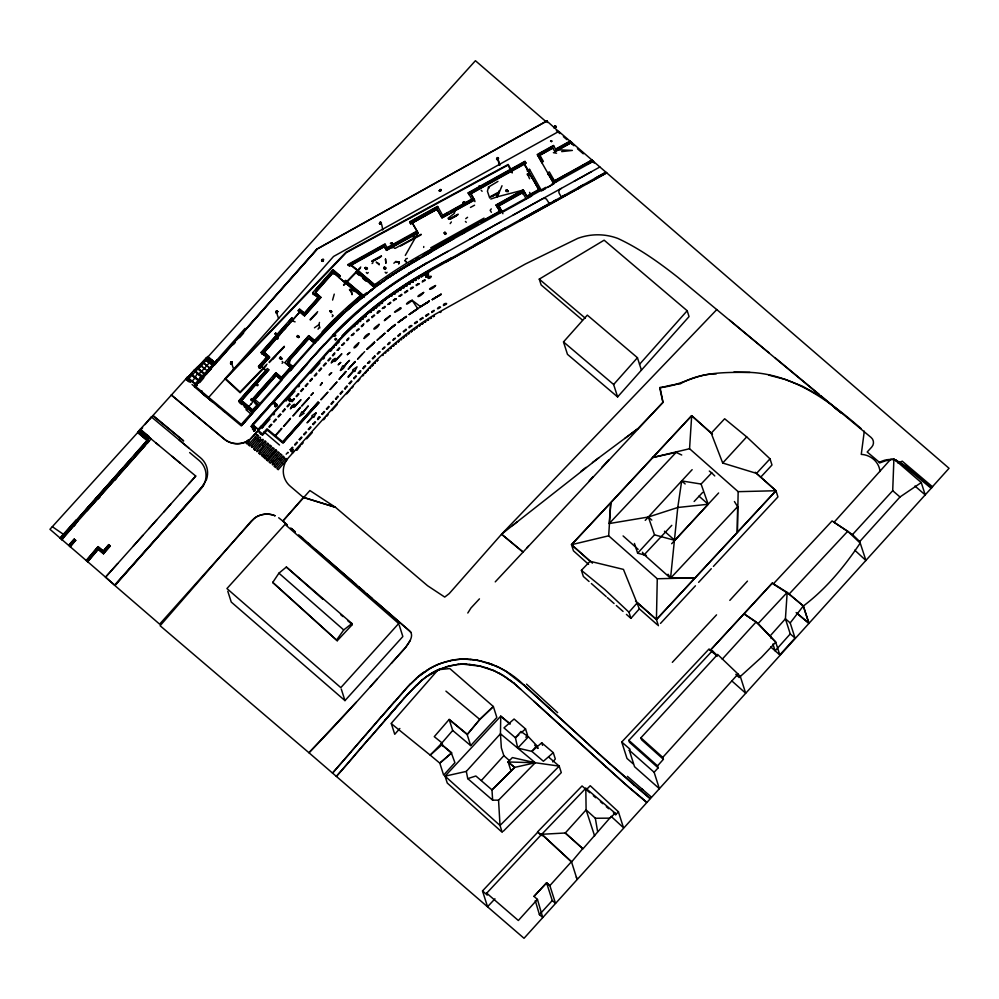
<?xml version="1.0" encoding="UTF-8"?>
<svg xmlns="http://www.w3.org/2000/svg" width="999" height="999" viewBox="0 0 999 999"><rect width="100%" height="100%" fill="white"/><g stroke="black" fill="none" stroke-linecap="round" stroke-linejoin="round"><path stroke-width="1.5" d="M252.035 399.862C249.4 397.602 251.586 402.11 252.472 399.213C253.234 402.147 252.772 398.514 252.148 400.149M253.896 425.886C254.87 429.47 254.27 424.175 252.947 426.373C252.023 428.958 250.324 424.288 252.797 426.273C255.232 429.932 247.952 424.55 254.545 426.76M256.556 385.027C256.818 382.442 253.484 384.852 256.268 385.314C256.194 383.566 258.641 383.953 257.804 385.539C257.854 383.941 254.046 384.103 256.506 385.189M276.011 334.091C273.401 334.677 278.434 332.992 276.211 334.79C279.595 334.578 271.878 333.104 276.086 334.19M280.819 357.854L281.918 358.554L280.307 357.03L282.205 358.903L280.107 357.467L279.795 358.429L280.769 358.566L280.682 357.018M298.664 336.026C300.699 338.211 296.528 334.84 297.377 337.05C299.6 334.59 299.837 339.76 297.577 335.652M298.264 336.813L296.79 336.7L297.677 335.477M350.624 290.434C353.471 290.996 349.812 289.76 351.66 290.884C346.079 288.911 352.797 288.649 351.823 294.605M365.971 267.507C366.233 267.882 363.411 267.357 365.771 268.968C365.584 267.769 367.045 267.158 367.457 268.656C367.083 270.542 365.035 267.07 366.096 269.53M384.89 268.294C386.326 266.209 386.113 271.428 384.215 267.245M391.758 244.293C390.134 242.195 394.942 245.242 390.384 243.369C393.431 242.02 394.655 246.703 391.483 243.144M413.349 236.114L411.988 235.564L412.5 236.638L413.511 236.101L412.612 235.339L412.612 236.488L413.948 235.464L414.872 236.663L413.436 236.426L414.061 235.477L414.46 236.526L413.399 235.964M445.067 233.142C449.35 234.253 441.658 233.067 445.129 232.392M444.742 232.567C447.315 234.99 444.867 232.043 445.03 232.255C442.207 234.078 446.291 233.092 444.592 232.517M464.21 202.847C460.889 200.574 465.846 205.332 463.474 202.073C462.649 205.12 465.309 200.487 465.771 203.259C463.923 203.446 464.635 202.16 464.11 201.698M479.745 187.1C482.804 187.412 478.533 186.913 480.969 187.337C478.022 184.952 478.421 188.948 480.307 186.451M331.094 312.737C327.372 308.916 334.34 313.099 330.819 311.563M252.685 425.274C253.172 432.242 256.144 433.853 252.685 425.274C254.183 429.67 252.784 424.525 253.958 430.831M734.427 501.535L737.612 506.655L737.324 532.442L656.43 619.53L658.403 625.699M254.533 426.61L252.347 425.462L253.709 428.296M253.833 428.284L253.621 429.52L253.009 428.459L253.172 429.508L252.485 425.312L254.545 430.831M292.02 450.374L291.483 450.799M712.462 434.178L691.683 415.671L610.789 502.759L608.666 535.814L657.267 578.771L656.43 619.53L635.489 601.086M691.683 415.671L689.56 448.726L738.161 491.67L737.324 532.442L775.973 490.734L756.53 473.389L722.702 463.024L711.213 433.191L691.683 415.671L571.515 544.692L573.476 550.849L588.573 564.348M252.572 426.011L251.673 427.01C252.485 425.499 251.511 427.285 254.408 426.323L253.584 427.247L252.547 425.374M852.484 534.602L892.706 490.709L893.905 458.953L890.621 459.353L834.028 522.315L852.484 534.602L859.727 541.57L865.946 560.526L854.757 550.174M251.561 426.71C252.335 424.163 252.697 428.559 252.834 426.473L254.196 426.073L253.584 427.247L254.533 426.898M253.172 429.508C252.784 429.445 252.21 428.084 253.696 429.245M253.197 429.058L252.472 428.871M254.72 430.656L254.358 431.168L254.832 430.644M254.008 428.596L254.957 429.508L253.821 428.009C253.734 426.973 254.97 431.143 254.133 428.009L254.333 429.82L254.42 428.596L254.97 429.47L253.921 427.385L254.845 429.17L254.295 429.807L254.47 428.109L252.997 426.523L253.584 425.811L254.208 426.61L253.284 427.16M252.984 427.197L253.421 427.572C251.298 427.197 253.846 426.073 252.073 427.035L252.535 426.111L251.561 425.861L251.461 426.76L252.285 425.836M254.171 428.908L254.957 429.508M645.229 520.392L681.693 480.919L701.086 484.053L708.191 504.245L677.772 507.492L648.363 517.02L609.19 523.563L610.789 502.759L571.515 544.692L590.084 561.301L623.451 569.393L639.36 608.866L657.28 624.712M254.345 429.807L254.333 429.021M276.823 404.37L276.698 405.906L273.526 403.221L273.651 401.685L277.148 405.394L276.698 405.906L273.202 402.197L276.823 404.37L276.361 404.882L273.526 403.221L273.651 401.685L277.148 405.394L273.526 403.221M423.688 247.44L423.763 246.516M657.267 578.771L695.079 577.834L670.554 578.196L677.772 507.492L681.693 480.919L692.145 469.655M252.46 424.563L258.217 429.483L252.46 424.563L336.551 330.869A378.072 368.406 -16.7 0 1 408.941 273.289M427.697 275.861C422.864 277.535 428.696 275.362 427.01 275.637M399.338 261.9L398.763 263.761L399.338 261.9L395.754 261.526L393.868 263.237M278.684 517.769L282.854 521.103L309.89 490.546L335.427 507.267L427.597 585.751L444.73 597.077L449.213 593.606L501.56 534.215L716.832 309.54M171.378 394.992L224.176 439.085A20.654 20.13 -17.7 0 0 229.233 442.157L231.106 442.844A20.617 20.092 -17.7 0 0 250.112 439.473L330.494 349.675A368.981 359.503 -16.8 0 1 413.211 280.457L490.359 237.175M253.296 427.072L254.196 426.073L252.997 426.111C251.511 424.3 255.07 428.271 254.408 426.323L253.696 427.772M426.548 275.399L426.573 275.15A1.523 1.474 -18.3 0 1 427.822 274.3L428.396 274.425M864.297 431.181L861.263 454.395C870.566 454.807 879.22 461.913 879.957 471.503M251.561 426.323L251.973 425.761L251.673 426.673M230.494 363.424L231.144 362L233.704 369.268M334.365 335.427C332.217 336.276 333.079 333.716 334.265 333.991C333.092 336.338 337.824 336.101 334.677 334.49C333.429 337.575 332.392 332.392 334.777 335.552C337.05 334.777 332.617 334.116 334.54 336.313M382.717 229.957C380.856 216.284 378.434 225.412 380.769 223.551L379.832 224.013M298.152 336.763C297.989 334.128 298.776 339.535 298.139 337.013M331.381 310.914C333.067 313.299 328.009 309.865 330.869 311.401M365.946 268.406C368.219 266.945 365.597 270.217 366.471 267.744M507.192 190.484C506.293 193.257 505.482 188.212 507.092 191.146C506.143 192.819 504.882 188.936 506.955 190.285C506.618 191.234 509.852 191.608 507.692 191.721M551.673 140.871L551.498 141.771L551.673 140.971M231.406 363.948C228.971 364.011 233.516 360.402 230.844 363.811M278.571 318.444C275.15 309.84 277.035 309.865 277.46 312.088C275.087 313.162 277.834 310.614 275.824 312.55M321.853 261.226L322.24 260.839M439.16 190.772L439.91 190.821M551.373 141.284L551.46 141.346M554.67 126.448C555.744 126.136 554.832 128.908 554.258 127.21M231.019 363.411L231.381 363.898M275.674 312.287L276.81 312.262M276.548 312.612L277.135 312.2L276.261 312.712L276.923 312.35L276.199 311.838L277.635 311.788M276.91 312.862L275.786 312.163L277.347 310.764M321.553 260.652C322.165 261.451 323.002 260.702 321.965 261.226M322.64 261.001L321.74 260.389M379.645 224.038L380.656 222.128M380.981 222.665C379.47 223.576 382.03 222.777 379.67 223.813M440.372 190.347C439.135 190.884 440.959 190.584 439.747 189.598C442.27 190.846 439.622 188.524 440.097 191.146M439.685 190.697L440.359 190.622M439.597 191.171C440.721 188.961 441.883 190.747 439.323 190.747M496.815 159.565L496.54 158.878M497.365 158.566L498.251 158.991L496.69 158.804M497.227 159.291L497.739 157.78M555.719 125.986C556.605 127.947 552.634 126.261 555.119 128.009C555.481 124.475 554.87 128.396 553.896 127.61M554.807 127.61L555.931 126.548M379.82 223.676L380.769 223.564M380.357 223.014L379.545 223.726L380.981 223.601M439.722 191.146L439.785 190.197L440.022 190.984M290.147 400.499L289.535 401.648M290.197 400.249L290.072 398.339A1.523 1.474 -21.1 0 0 289.285 398.838C288.361 399.563 289.46 400.824 290.097 399.662C289.885 399.513 288.736 402.172 289.685 399.15M289.985 401.498L290.334 400.636M290.771 400.861L290.597 399.662M292.045 399.925L291.671 400.799M427.722 276.948L428.658 276.099L429.021 276.673M333.853 334.265L334.59 334.565L334.378 336.201M380.719 222.502L380.994 223.464L380.706 222.228M350.811 291.558C350.699 288.087 348.626 291.558 350.711 290.322M528.571 174.7C526.848 176.611 526.81 171.628 528.571 174.55C531.231 175.412 526.885 172.914 529.42 175.474C530.344 173.389 525.724 174.825 528.309 173.901M253.796 428.496L254.458 430.919L252.572 425.274L253.509 428.534M231.668 362.287C229.595 364.036 231.855 362.787 231.506 362.562M232.243 362.337L231.443 363.936L231.893 363.311M277.073 311.151L276.361 311.301M323.027 259.278C321.403 261.413 324.325 259.852 322.615 259.64M323.139 259.74C323.189 261.014 321.266 260.452 323.601 259.79M379.345 223.476L379.907 222.465L381.181 223.202M440.721 189.872L440.996 190.409M441.058 190.047L440.921 189.86M497.839 157.53C499.537 159.278 496.216 158.429 497.177 158.816C498.489 158.204 497.752 157.48 498.151 159.003M497.889 158.004L497.952 158.716L498.563 158.167M554.108 127.772L555.494 126.349M554.208 127.485L555.669 127.235L555.369 126.598M231.393 362.1L230.769 363.161M231.78 362.512L231.706 363.024M231.793 362.887L231.106 361.975M231.144 363.411C229.071 362.375 233.416 363.461 231.468 362.724M277.722 311.401C276.423 310.939 277.784 312.762 277.335 311.313M277.497 311.476C276.436 311.788 277.834 310.789 276.711 312.35M322.752 259.553C322.252 262.025 324.613 258.616 322.64 259.503M380.407 222.665L379.832 223.788M381.168 223.301L380.969 222.814M381.393 222.615L380.994 223.576L380.906 222.615M555.506 126.948L555.294 126.324M231.268 362.687L231.681 361.925M277.56 311.75L277.272 312.125M322.452 261.001L321.628 260.964L322.115 259.653C324.238 261.276 323.114 259.203 321.703 260.577M323.014 260.477L322.789 261.388L322.028 261.151L323.039 260.614M322.914 259.94L323.139 259.977M440.784 190.572L441.121 189.997L440.684 190.659M498.014 158.416C496.565 158.754 498.613 158.629 497.902 157.63M498.151 158.279L497.777 159.603L496.84 159.44M498.301 158.329L497.777 158.454M293.456 451.66C293.444 450.124 294.018 453.159 292.17 452.734M413.474 236.388L413.399 235.314M528.608 175.687L528.983 173.913M292.232 449.937L290.809 451.286M253.721 426.948L253.958 425.986L253.584 427.247M289.198 363.898L290.209 359.727M468.856 194.668L468.256 192.77L524.999 161.276L526.011 163.249L470.879 193.781L474.475 200.125L454.97 210.764L454.333 213.386L448.002 218.306M323.264 260.776L321.828 260.539M322.702 260.052L322.702 261.101M440.097 190.397C440.397 190.484 438.936 190.01 440.646 190.409M555.631 127.31L554.27 126.811L555.844 126.923M554.383 126.636L555.706 127.06M555.169 126.498L554.657 127.123L555.531 126.598M554.707 127.073L554.47 126.461L554.433 127.81M497.939 181.406L488.511 187.063L487.437 191.259L489.697 198.027M319.88 327.909L318.918 324.675L319.493 322.44M251.91 400.199C251.523 395.154 251.586 404.17 251.498 399.2M281.356 358.978L280.819 358.117M365.996 268.281C363.811 268.369 366.92 266.721 365.497 267.632M413.436 236.001L413.911 237.225M445.142 233.179L445.254 234.415M464.298 202.735L464.76 203.896M479.57 186.601C477.097 185.976 480.969 189.036 479.245 185.989M231.281 362.337L232.13 362.637M332.58 300.062L334.253 294.118M490.809 199.063L497.352 196.778L498.976 191.221L497.902 194.043M252.585 428.896L252.809 429.495L252.485 428.621M524.5 164.41L539.06 189.922L526.91 196.541L523.276 190.072L497.352 196.778L498.976 191.221M230.619 362.824L230.769 362.2M231.293 363.049L231.893 363.236M321.865 260.289C322.877 260.926 323.688 259.852 323.102 260.764M277.322 311.601L277.048 311.95M322.565 260.439L322.302 261.014M197.24 492.732L114.935 585.589L159.628 624.163L254.146 518.406A20.617 20.092 -17.7 0 1 275.2 515.821A20.617 20.08 -16 0 0 261.376 514.872A20.629 20.292 -17.7 0 0 255.806 517.245L251.186 521.141L160.102 625.724L308.953 752.746C342.307 718.756 373.601 682.792 405.557 647.502C408.479 643.244 414.822 635.701 409.54 630.806L300.662 536.5M554.32 126.935L554.482 126.261L555.444 126.836M251.985 400.636L251.973 400.574M275.936 333.054L275.836 333.354M330.307 310.602L330.919 311.139M350.949 289.872L350.199 289.235M350.125 289.46L352.222 294.505M384.328 267.407C388.836 267.582 381.069 270.717 384.565 266.983M413.986 236.988L413.361 236.401M445.716 234.116L445.591 233.891M479.857 186.726L479.27 186.039M506.568 189.835L508.241 191.271L506.605 190.172M507.092 189.86L506.818 189.673M527.909 173.601C529.195 173.264 527.097 174.575 529.607 178.746M528.396 173.639L528.396 174.301M529.07 175.499L528.946 175.175M551.211 141.371L550.574 141.246L551.261 141.059M276.049 311.863L276.261 311.114L277.635 311.563M379.695 223.214L379.92 222.477M440.434 191.333L440.971 189.91M497.564 158.704L497.102 157.879L498.464 158.317M497.552 158.829L498.126 158.192M276.049 312.063L276.81 311.226M322.128 259.653L321.89 260.352L322.627 260.152M496.703 158.829L497.365 159.091M554.895 126.998L555.606 127.323M440.222 190.422L439.31 190.647M251.823 425.761L251.461 426.76L251.461 425.949M427.822 277.335C431.481 276.711 426.885 274.95 427.772 277.335M276.686 312L276.124 312.812L275.861 312.075M405.082 260.751L406.543 262.15L405.082 260.751L405.844 258.928L407.342 258.379M497.352 196.778L496.828 196.104L497.352 196.778L502.022 185.739M551.498 141.021L550.774 140.647M293.419 451.823L292.395 452.584M290.247 399.3L290.085 398.539L289.148 399.712M253.459 429.108L253.534 429.52M209.44 360.052L209.253 360.514M212.962 362.987L212.362 363.673L212.862 363.149M280.856 359.29L279.42 358.266L280.257 357.405M275.449 333.366L276.386 334.827M231.393 363.549L230.881 363.698M276.298 312.15L276.561 311.775M315.734 413.648L313.823 417.395L313.049 416.733L307.055 422.839L312.65 416.408L311.875 415.746L316.208 412.712L315.771 413.574M354.807 371.253L357.055 366.833L352.722 369.88L353.509 370.529M276.199 311.376L276.598 311.988L275.899 311.85M379.645 223.701L379.82 223.077M233.716 369.493L233.067 369.53M405.294 255.419L418.044 233.017L412.275 222.914L410.651 223.813L437.013 209.216L442.02 217.932L454.97 210.764M252.447 427.097L251.673 427.01L252.535 426.111M204.158 484.078L198.039 491.833M253.509 428.134L253.346 428.933M194.568 386.875L196.815 385.127L195.155 387.038L195.017 386.301M318.044 329.195L318.943 327.722M200.799 392.045L201.898 390.771M188.923 381.868L190.584 379.957L186.788 377.497L185.901 379.358L187.924 381.031M467.794 613.011L470.979 607.979L479.458 598.863M427.809 276.049L426.885 276.998L426.623 276.199M272.739 582.442L278.921 573.176L286.351 567.032L351.935 623.513L352.285 624.612L337.25 640.734L272.739 582.442L337.25 640.734M410.389 640.234L405.557 647.489L391.483 663.211M290.559 400.249L291.82 399.525M254.121 426.798L254.27 426.248M198.539 380.719L202.06 376.81M426.036 277.11L426.236 276.311M615.284 813.248L609.74 818.156L582.954 848.85L565.284 832.991L541.745 834.29L571.565 861.975L582.767 848.601L565.284 832.991L586.101 809.877L585.814 788.261L615.284 813.248L615.746 814.684L618.418 811.787L590.234 785.726L586.288 789.722L582.042 785.951L537.537 831.917L542.22 835.751M291.683 400.487L290.784 401.049M336.9 639.635L343.718 629.932L351.935 623.513M254.196 428.771L254.433 428.034L254.608 428.921M191.134 373.926L190.684 374.438L192.445 372.415M190.784 373.826L198.714 380.507L190.709 373.888L194.955 377.984L192.108 381.243M231.281 362.038L232.218 362.187L231.581 362.674M322.789 259.877L323.476 260.102M450.174 223.601L451.386 221.94M772.327 583.066L710.189 650.436L772.327 583.066L787.175 592.444L803.333 605.943L790.197 622.914L795.029 638.049L779.807 654.907L770.704 646.927M275.549 333.067L276.049 333.828M256.431 383.853L257.093 384.041M384.715 267.445C386.001 269.305 381.918 266.883 384.89 268.157M391.833 243.881L391.97 244.917M200.075 378.396L201.611 376.448L202.685 377.222L217.295 360.364L202.36 376.923L202.747 377.46M491.283 208.891L490.159 210.302L491.396 212.312M190.934 374.051L186.788 378.384M269.38 457.654L268.806 458.291M195.579 384.14L198.901 380.319M629.283 750.249L654.133 772.277L659.365 788.673L634.54 766.695L629.283 750.249L630.082 749.287L621.74 742.007L709.053 648.988L717.182 656.206M399.85 728.483L394.742 734.302L391.246 723.338L438.136 669.73L449.787 668.556L493.356 706.518L479.807 719.43L467.382 734.34L449.175 719.442L434.265 736.663L442.045 742.919L442.794 745.828M467.17 734.565L479.807 719.43L493.356 706.518L496.853 717.482L470.691 745.591L452.697 730.469L449.175 719.442L467.17 734.565L470.691 745.591M528.334 174.937L528.533 175.624M444.98 233.654L445.179 234.34M518.806 734.839L515.434 737.799L520.954 731.468L528.396 736.775L536.75 745.616L531.855 751.385L517.744 748.089L515.434 737.799L503.971 727.884L514.085 719.018L525.549 728.933L527.572 735.289L525.849 737.225M242.969 396.615L266.109 370.479L261.376 366.396L269.58 357.23L264.048 352.56L299.75 311.975L298.401 310.826L299.625 309.44L304.42 313.499L318.281 297.864L312.812 293.431M253.571 428.521L252.897 425.462L253.309 428.296M260.102 441.533L253.896 448.726M263.299 445.542C264.548 444.255 267.982 440.659 264.56 441.508M268.044 447.789L269.98 445.554M264.223 457.392L265.334 456.106M273.651 456.855L275.175 455.094M284.328 457.505L283.266 456.143L282.829 456.643M213.361 363.349L206.568 357.654L213.361 363.249L212.712 364.086L213.361 363.236L212.7 364.086L205.869 358.416M254.345 440.522L249.638 445.954L248.339 444.892L249.338 443.743M249.8 443.206L249.113 444.006M250.312 442.619L255.232 436.925M255.344 436.8L257.018 434.865M253.097 444.518L251.298 446.603M253.484 444.068L257.854 439.011M257.904 438.961C259.94 434.877 262.312 438.524 258.778 440.509M258.067 441.333L259.078 440.159M260.289 441.321L261.488 439.947M261.588 439.822C265.821 437.737 261.039 443.406 259.515 444.792M255.045 449.962L259.503 444.805M265.047 440.946L262.849 443.481M259.678 447.165L262.812 443.544M258.891 453.209L260.227 451.66M258.878 453.221L260.002 454.508L268.656 444.48M260.227 451.648L267.645 443.069L268.669 444.468M261.526 455.332L262.6 456.68L263.973 455.094M263.561 455.569L271.541 446.328L270.242 445.242M264.048 457.592L265.197 458.841L265.809 458.141M270.754 449.837L269.63 451.136M267.62 456.056L265.509 458.491M278.459 456.506L280.432 454.233M274.413 463.748C271.428 467.257 271.828 462.337 274.475 461.088M280.045 459.852L280.831 458.941M276.636 463.773L274.35 466.396M351.198 751.535L380.906 717.145M365.809 734.802L332.492 773.151L351.311 751.598M394.068 702.347L407.58 686.912L416.084 678.733M355.107 754.757L369.58 737.924M404.395 697.801L336.326 776.46L341.633 770.529M341.658 770.579L355.232 754.807M898.051 463.124L902.234 461.188L932.517 486.8L524.025 938.286L308.953 752.746L356.156 702.297M212.7 364.086L205.844 358.304M206.306 373.064L206.518 373.738L206.468 372.889M257.155 434.702L258.579 435.614L255.532 439.148M254.508 440.322L255.507 439.173M251.698 446.141C251.386 450.611 256.381 442.857 258.179 441.208M253.758 448.888L254.82 450.224L255.269 449.7M259.615 447.24C252.347 455.032 260.427 451.048 263.199 445.654M261.775 455.032L263.911 452.559M264.26 452.16L267.72 448.164M265.16 456.306L266.059 455.269M266.371 454.907L269.405 451.398M270.579 450.049L272.203 448.164M273.614 454.308L276.748 450.699L275.449 449.6L266.496 459.927L267.807 461.014L273.501 454.445M270.354 460.664L269.106 462.1L270.404 463.186L272.165 461.163M273.426 457.117L270.592 460.377M272.739 460.489L271.828 461.55M277.198 455.357L272.814 460.414M275.587 454.632L278.047 451.798L279.358 452.872L277.023 455.569M275.574 459.827L274.575 460.976M277.934 457.105L277.372 457.754M278.771 458.728L274.188 464.011M274.325 466.433L275.612 467.532L284.265 457.579M279.957 459.952L276.686 463.723M282.105 457.48L280.894 458.878M281.905 462.887L285.402 458.853M285.427 458.841L285.851 458.341L286.85 459.79M440.771 744.255L452.697 730.469M210.864 361.438L211.763 360.414M212.063 362.2L212.949 361.176L212.163 362.512M202.372 376.96L217.008 360.152L217.32 361.426M202.897 377.56L217.532 361.089L217.307 360.364L202.859 378.072L202.36 376.923L203.059 377.722M213.287 365.234L214.061 365.172M117.682 563.548L105.532 577.16L86.289 560.514L98.077 546.64L103.359 551.211L108.779 544.617L103.272 550.948M98.077 546.64L86.276 560.564L49.95 529.295L52.323 526.698L63.599 534.44L60.277 538.211M98.277 549.2L87.65 561.763L98.277 549.2L103.546 553.758L110.265 546.041L108.779 544.617M103.471 553.508L110.19 545.779M288.099 359.578L308.791 335.764L314.385 340.509L335.602 318.793M252.685 425.749L253.584 425.811L253.172 426.81M253.284 428.583L253.796 428.171L254.033 430.919L253.396 428.034M272.652 447.639L274.151 448.514L267.632 456.031M277.035 458.141L275.699 459.677M282.754 456.73L282.193 457.38M365.821 734.864L393.918 702.185M381.056 717.307L410.065 684.165M384.802 720.391L397.814 705.419M369.717 738.086L408.241 693.656L422.077 680.182M213.699 364.573L213.761 365.422M343.631 366.346L349.513 360.377C344.28 364.41 345.741 367.957 340.347 370.492L342.732 365.821L343.519 366.471M273.114 462.649L273.664 462.013M280.632 453.996L281.968 455.057L278.659 458.853M347.964 376.885L353.359 370.691M348.401 377.16L353.896 370.854L354.67 371.516M281.88 462.912L276.935 468.593L278.209 469.705L286.588 460.077M188.898 378.658L191.82 375.324L198.476 380.906L195.13 383.828L187.475 377.472L190.984 374.013M287.25 524.925L282.779 521.066L303.446 497.477L335.427 507.267L303.459 497.327M404.408 697.851L416.595 684.889M192.27 374.812L195.704 371.303M198.127 368.556L195.255 371.815L194.043 371.079L196.791 368.057L204.258 374.263L207.48 371.016L201.249 365.846L198.027 369.093M201.373 365.796L208.654 357.405L211.825 360.227M209.203 360.939L209.153 360.189M195.379 377.397C198.364 367.058 208.566 384.64 195.342 371.316M198.376 374.413L201.586 371.166M201.149 371.678L204.358 368.431M203.684 369.193L211.776 359.99M212.325 363.536L213.099 363.474M207.592 370.891L212.412 365.397L213.049 366.109M207.605 370.966L214.935 362.824M254.757 407.979L252.747 410.264L241.571 400.661L268.881 369.967M332.505 361.588L331.281 362.987L332.53 360.04L335.339 358.379L334.028 359.865L336.388 359.203M300.749 399.925L294.393 407.142L291.733 407.38L290.434 408.866L291.683 405.919L294.48 404.245L293.182 405.744L295.117 405.569L300.861 399.787M272.889 453.696L271.641 455.094M315.771 289.698L333.029 270.105L340.135 276.311M264.048 352.56L280.195 334.215M284.24 329.633L286.251 327.347M291.308 321.616L299.825 311.963L304.595 315.834L320.916 297.49L315.372 292.844L333.279 272.54L344.393 282.13L345.617 280.756L363.586 295.966L374.675 287.462L356.468 272.053L357.692 270.679L374.837 285.14L378.871 282.767M240.959 398.888L238.948 401.161L252.834 412.899L241.358 425.924L194.543 386.925L316.983 249.063L546.74 120.941L547.34 122.49M271.678 424.675L269.418 427.235L268.906 426.81L271.166 424.25L271.678 424.675M336.488 359.091L341.708 353.921M341.683 353.946L335.239 361.276L332.58 361.501M250.874 404.208L245.991 409.752L251.461 414.36M250.874 404.208L276.199 375.624L281.743 380.319L242.208 424.837L250.274 415.721M330.632 349.275L332.867 346.815L332.068 347.689M262.587 434.952L263.674 433.841M276.074 419.73L273.951 422.127L273.439 421.69L275.699 419.143L276.211 419.568M305.706 386.413L307.979 383.866L307.467 383.429L305.195 385.976L305.706 386.413M290.422 418.456C290.721 419.23 274.812 436.076 290.409 418.469M313.112 392.957L310.939 395.404L313.099 392.982M267.108 460.214L276.061 450.112L275.037 451.261M289.698 435.614L283.204 442.944L284.827 440.584M289.735 435.576L319.093 402.56L309.815 412.475M121.666 469.405L122.14 468.868L108.879 483.803M546.878 121.054L317.045 249.076L194.543 386.925M80.544 515.671L97.902 496.141M125.087 465.546L130.994 458.891M133.953 455.569L148.414 439.16L138.774 431.143M194.755 387.312L196.878 385.015L186.85 377.435M198.863 382.667L203.047 378.047M206.069 374.55L211.276 368.756M214.285 365.259L216.408 362.949M218.406 360.614L234.915 342.058M236.913 339.722L317.17 249.188M68.781 545.229L74.213 539.123L75.599 540.297L70.242 546.678L68.781 545.229L74.213 539.123M75.599 540.297L70.242 546.678M207.992 398.176L333.541 256.468L558.803 131.456L570.329 141.408L555.719 149.513L553.508 145.454L537.3 154.458L541.758 162.338L543.381 161.438L539.81 155.132L552.772 147.927L554.932 151.798L571.728 142.47L592.207 160.227L554.507 181.131L547.877 173.289M312.662 292.732L333.029 269.742L339.985 275.612L338.761 276.998L333.204 272.302L315.272 292.532L320.841 297.24L304.533 315.622L298.351 310.389L299.575 309.016L304.358 313.062L318.219 297.44L312.662 292.732L313.261 294.63M261.276 352.247L291.833 317.757L293.194 318.906L263.886 352.035L269.418 356.743L259.927 367.47L258.541 366.283L266.82 356.943L261.276 352.247L261.875 354.133M263.611 354.82L261.301 352.672L285.764 325.087M288.823 321.641L291.883 318.194L293.331 319.605M258.666 366.995L262.725 362.05M264.797 359.715L266.858 357.38L261.301 352.672M340.047 276.036L338.823 277.422L360.751 295.804M261.288 366.421L260.052 368.181L261.288 366.421L266.109 370.479M241.82 404.558L239.498 402.597L238.898 400.699L267.407 368.519L268.793 369.692L241.521 400.512L252.635 409.915L257.667 404.258L252.11 399.538L275.886 372.714L281.443 377.422L290.547 367.157L284.977 362.45L308.741 335.627L314.335 340.347M188.948 483.691L195.729 476.061L172.115 456.393M262.375 427.672L262.887 427.085L261.938 428.159M263.212 426.735L265.422 424.225M265.509 424.125L270.005 419.056M273.701 414.897L274.538 413.948M263.861 433.628L267.282 430.132M330.532 358.541L328.409 360.926L327.897 360.489L330.157 357.942L330.669 358.379M279.071 431.243C266.521 445.142 285.202 425.786 281.368 428.646M279.108 431.206L281.331 428.696M291.009 432.604L282.43 442.282L318.319 401.898L311.213 409.877M291.121 432.48L297.839 424.9M300.112 422.352L297.914 424.812M311.151 409.94L306.993 414.61M268.469 458.678L267.332 459.952M284.865 440.547L291.633 432.917M291.671 432.879L296.166 427.809M296.204 427.772L309.777 412.5M308.841 429.682L308.254 429.333L310.527 426.773L311.039 427.222L309.153 429.333M319.867 417.295C315.347 423.876 318.818 414.36 319.967 417.17M297.802 448.838L296.516 450.299L300.349 445.966M301.598 444.567L303.172 442.794M306.681 438.836L312.237 432.579M245.117 328.346L194.98 384.752L196.516 386.064M137.625 432.405L147.352 440.646L137.625 432.405L139.997 429.795L149.6 437.624L148.376 439.011L138.724 430.994L151.436 416.97L200.474 457.742A20.492 20.042 -16.3 0 1 207.23 476.673A20.492 20.042 -15.5 0 1 206.393 479.707L202.447 486.326L114.598 585.289L178.147 514.185M98.938 494.98L105.182 487.949M63.636 534.702L149.6 437.55L151.149 438.836L61.713 539.285M83.367 512.549L74.013 523.026M199.588 382.617L203.684 378.009M233.354 344.618L235.402 342.32M239.498 337.712L243.594 333.104M180.132 493.618L195.729 476.061M182.867 490.546L148.926 528.621M163.736 512.025L170.692 504.22M252.435 424.7L324.176 344.218M253.659 424.475L306.993 364.623M169.306 524.45L200.924 488.886C205.894 483.441 207.442 475.187 204.745 468.331A20.629 20.105 -17.7 0 0 198.963 460.339L189.635 452.572M261.576 425.699L258.778 428.846L329.857 349.113M262.213 426.248L250.037 439.323A20.554 20.03 -17.7 0 1 224.188 438.936L171.328 395.042M285.989 401.061L292.37 393.893M292.695 393.544L294.955 390.996M299.5 385.889L298.651 386.85M310.851 373.151L319.917 362.962M323.414 359.041L324.463 357.854M284.64 409.078L282.505 411.476L283.017 411.9L285.289 409.353L284.64 409.066M298.251 393.781L296.116 396.178L296.628 396.603L298.901 394.056L298.389 393.618M316.408 373.389L314.273 375.786C314.997 376.835 317.682 373.763 316.546 373.239M320.941 368.294L318.818 370.691L319.33 371.116L321.591 368.569L321.079 368.144M322.178 382.779L320.267 385.427L322.277 382.654M306.581 400.799C291.171 417.594 317.769 387.774 306.618 400.749M340.647 362.537L338.174 364.822L340.684 362.487M300.187 422.265L306.918 414.697M320.866 399.538L327.934 392.12L321.129 399.762M345.791 371.553L339.285 379.37M330.07 389.46L337.013 381.918L330.207 389.573M348.239 369.068L355.244 361.601L349.775 367.582M286.189 454.183L287.849 452.322L288.361 452.772M331.531 404.195L333.728 401.723L333.216 401.286L330.944 403.833L331.456 404.27M340.609 393.993L342.807 391.533L342.295 391.096L340.022 393.643L340.534 394.081M345.154 388.898L347.34 386.438L346.828 385.989L344.555 388.536L345.08 388.986M323.589 419.817L325.199 418.019M326.673 416.358L328.122 414.722M331.755 410.639L337.2 404.533M346.678 393.893L350.062 390.097M351.76 388.186L353.084 386.688M357.63 381.593L359.902 379.046M582.429 320.042L541.146 284.965L539.273 279.121L604.133 240.185L687.187 310.739L689.06 316.583L617.607 396.928L567.469 354.345L563.498 341.92L587.312 315.135L637.449 357.717L641.42 370.142M617.607 396.928L613.636 384.503L637.449 357.717M639.547 364.298L687.187 310.739M639.36 608.866L630.918 618.356L628.958 612.187L637.387 602.697L656.43 619.53L775.973 490.734L755.194 472.227M76.199 519.867L60.14 537.862L61.851 539.722L62.85 538.598M73.239 523.901L66.97 530.931M85.664 509.965L90.26 504.82M94.081 500.524L91.021 503.958M115.16 476.885L111.876 480.569M115.971 475.974L122.889 468.219M63.187 535.177L65.085 533.054M94.855 499.662L106.144 486.988M106.968 486.076L111.064 481.481M136.913 452.497L138.911 450.249M77.76 521.153L61.851 539.722M87.05 510.726L145.267 445.442M147.228 443.244L149.188 441.046M74.013 526.073L75.574 524.325M98.289 498.838L100.175 496.728M115.072 480.019L116.708 478.184M261.376 366.396L264.448 362.949M267.532 359.515L269.58 357.23M281.431 379.495L254.957 409.14M290.721 369.068L317.819 338.673M114.598 585.289L105.532 577.172L142.894 535.377M133.304 546.103L156.793 519.805M271.953 403.933C313.511 356.368 354.72 306.169 409.877 273.601L426.198 263.237L447.902 251.261M253.446 427.634C250.761 426.086 253.421 428.359 252.71 426.323M275.549 406.93L274.588 403.371L275.162 406.605M312.375 378.921L310.252 381.318L309.74 380.881L312 378.334L312.375 378.921M341.421 376.723L339.148 379.258L345.829 371.503M343.693 374.163L345.966 371.616M552.734 761.912L555.319 759.015L553.296 752.659L541.733 742.794L531.855 751.385L543.406 761.25L553.296 752.659M663.398 759.315L641.52 739.722L640.908 737.799L717.607 654.445L738.049 674.05L662.774 757.367L663.398 759.315L657.529 765.871L658.154 767.844L654.133 772.277M735.801 674.3L739.16 677.534L761.425 657.354L775.748 642.17L756.131 621.927L743.968 613.811L758.141 623.538L787.175 592.444L785.426 618.806L790.246 633.928L775.124 650.861L772.926 643.993M914.697 473.588L931.655 487.624L949.05 468.294L593.094 161.126L588.399 163.736M269.817 380.144L252.198 399.812L257.767 404.558M272.927 376.673L276.036 373.201L281.606 377.909L290.634 367.445L285.14 362.987M251.96 412.475L241.258 424.425L194.231 385.339M201.935 377.36L204.857 374.113M204.733 374.662L207.617 371.441M149.575 419.255L152.797 415.684L183.666 440.946L153.009 415.459L186.151 378.621M137.687 432.617L138.724 430.994M142.645 427.722L140.684 429.895L140.384 429.295L149.151 436.588M197.303 368.681L475.424 60.714L545.816 121.466M227.797 591.258L231.256 602.06L344.967 700.611L402.847 636.538L399.163 624.974M893.905 458.953L921.265 482.554L899.999 496.978L859.727 541.57M534.015 896.378L546.59 882.854L552.247 900.561L555.506 903.308L549.875 885.651L546.59 882.854L534.003 896.353L537.437 899.4L518.344 920.491L486.688 893.168L541.733 834.227L571.465 861.675L577.085 879.42L576.361 877.022M571.465 861.675L549.862 885.601L546.59 882.854M646.653 802.197L641.445 797.677M650.062 798.351L609.677 763.361M137.675 432.579L52.323 526.698M141.234 428.771L139.96 429.632M145.03 424.575L151.436 416.97M481.431 780.444L503.846 755.681L501.348 747.864L500.449 733.778L500.749 716.158L509.69 723.476M370.329 686.7L377.41 678.908M510.639 769.792L508.141 761.975L512.387 757.567L535.264 762.736L498.551 800.162L500.024 825.474L502.222 832.342L447.252 783.029L445.067 776.161L466.308 771.403L500.449 733.778L535.264 762.736L559.203 766.121L561.288 772.627L503.321 831.23M194.043 370.242L190.896 373.688L198.926 380.394M194.106 370.192L196.878 367.557M199.7 364.872L196.94 367.507M200.574 366.608L199.388 365.634L196.791 368.057M199.763 364.822L207.655 356.568L215.497 363.087M323.626 333.391L317.47 340.135L323.763 333.241M722.252 659.153L756.131 621.927M537.437 899.4L542.732 917.469L539.435 914.647L552.247 900.561M646.415 555.419L637.637 553.196L654.507 534.827L648.363 517.02L651.81 520.054M722.702 463.024L746.703 436.888L770.017 458.841L771.99 464.997L760.576 477.31M729.819 600.374L747.477 581.106M495.242 581.868L662.974 402.372L660.039 387.387C679.932 386.413 696.203 373.376 716.246 373.913M338.149 350.05L337.025 350.337L339.31 347.802L339.822 348.251L338.349 349.837M526.698 547.952L528.483 546.016M654.507 534.827L674.812 540.347L708.191 504.245L698.975 496.141M352.797 363.998L355.107 361.488L348.364 369.18M671.678 543.718L718.618 492.969M756.53 473.389L770.017 458.841M660.514 623.413L695.429 585.801M698.601 582.38L711.288 568.706M713.411 566.421L777.946 496.903L775.973 490.734L738.161 491.67M716.545 614.86L672.327 662.337M347.315 354.682L349.912 352.422L347.415 354.583M589.173 480.906L592.944 476.848M601.66 467.482L608.965 459.64M711.213 433.191L724.65 418.768L746.703 436.888M658.154 767.844L629.457 742.257L628.846 740.346L712.362 650.799L717.257 655.481M847.726 531.268L832.08 520.941L773.214 584.015L789.11 594.08L847.726 531.268L860.189 543.094C844.392 566.608 826.086 588.911 803.333 606.031L808.99 623.388L797.939 614.135M320.979 335.302L326.236 329.695M642.769 553.458L670.554 578.196L737.612 506.655M671.778 525.349L644.105 554.87L642.444 552.235M694.13 501.498L702.647 492.42M494.967 898.825L487.549 906.717L482.505 890.946L537.649 832.292L541.171 835.164M363.836 367.108L365.135 365.734L365.634 366.183L363.424 368.531M609.19 523.563L676.148 452.385L681.718 455.007M517.744 748.089L528.396 736.775M364.185 366.733L362.787 368.219L363.286 368.668M322.178 331.805L330.869 322.627A450.399 439.023 -17.7 0 1 360.676 295.554L344.33 281.718L345.554 280.344L363.524 295.542L364.123 297.44M701.086 484.053L711.713 472.864L714.76 475.949M323.951 333.042L330.07 326.648L326.261 330.594M624.775 438.449L637.699 428.821L662.974 402.422L659.777 388.199C666.408 385.926 673.276 384.64 680.232 383.853C701.236 371.653 726.348 372.327 749.924 372.39C793.668 374.275 829.295 401.086 861.063 428.546M541.745 834.29L585.814 788.261L586.288 789.722M340.409 338.798L338.124 341.171L343.019 336.139L340.671 338.524M364.635 351.685L357.605 359.091M267.033 364.123L240.097 392.033L225.674 378.746L346.228 252.685L508.004 165.122L512.187 172.964M269.193 361.888L284.278 346.266M310.127 319.48L317.67 311.663M343.531 284.877L360.764 267.02M266.046 365.896L240.122 392.757L224.95 378.796L345.916 252.297L508.191 164.448L512.287 172.115M269.28 362.55L284.403 346.878M310.327 320.03L316.808 313.311M343.806 285.339L360.002 268.556M272.565 359.328L275.811 355.981M362.212 354.108L357.592 359.091M589.06 581.505L583.354 576.473L581.393 570.317L590.084 561.301M442.045 742.919L430.207 755.119L391.346 723.676M254.021 429.245L254.72 429.508L254.233 429.083M379.832 223.464L379.995 224.088M466.308 771.403L467.744 778.633L475.874 775.998L491.983 789.872L514.722 767.507L508.141 761.975L535.264 762.736L514.647 767.407L491.983 789.872L492.644 800.162L498.551 800.162M348.264 330.944L345.841 333.316L350.899 328.409L348.476 330.744M342.07 336.076C373.614 303.484 411.825 278.384 451.91 257.592M410.189 684.29L418.556 676.273L427.023 670.329M336.626 339.26L335.639 340.222L334.677 339.26L335.664 338.311L336.626 339.273M374.375 342.17L366.958 349.175L374.65 342.382M426.898 275.499L428.196 274.563L427.035 275.537M428.396 274.425L428.459 274.887A1.523 1.474 -18.3 0 1 427.285 275.712L426.635 275.574M426.148 276.174L427.472 274.912M367.182 349.413L374.637 342.395M382.792 355.494L383.429 354.907M379.108 351.91L377.235 353.671L377.709 354.158L380.194 351.823L379.17 351.848M354.383 326.636L355.207 325.874M385.202 353.259L386.113 352.435M372.028 344.58L374.413 342.133M416.708 685.014L421.94 680.007M337.887 316.695L343.606 311.476M345.891 309.39L351.611 304.158M355.045 301.024L359.615 296.84M358.004 323.314L356.993 324.225M275.736 334.665L276.211 335.377M392.207 247.889L393.219 246.965L394.143 247.952M368.269 272.552L367.257 273.476L366.333 272.49M384.54 267.52L385.065 267.607M385.114 269.343L384.553 268.631L385.302 267.507M256.543 384.977L257.068 385.739M332.168 316.646L333.179 315.721L332.255 314.735M282.093 363.311L283.104 362.387L282.18 361.401M387.1 272.315L386.089 273.239L385.164 272.252M464.535 202.285L463.736 202.01M372.09 263.536L373.027 262.7M415.984 678.658L421.316 674.213M441.945 744.829L430.207 755.119L439.81 763.149L443.643 775.137L454.907 762.662L451.423 753.134L441.945 744.829L451.748 752.771L439.81 763.149L451.423 753.134M521.053 732.866L525.549 728.933M364.623 315.959L361.988 318.256L367.395 313.586L364.76 315.834M379.632 337.687L384.815 333.216M377.21 340.06L384.927 333.341L377.185 340.085M368.818 320.354L368.968 319.355C365.584 321.166 366.308 323.127 368.731 320.429M388.986 343.057C384.815 346.266 391.021 343.856 389.947 342.232L389.036 343.007M363.524 295.542L356.531 301.423A453.509 442.058 -17.7 0 0 328.883 327.197L314.473 342.882L308.903 338.174L287.587 362.25L293.157 366.958L281.606 379.982L276.049 375.274L254.72 399.338L260.289 404.046L252.797 412.487L238.898 400.699M359.99 299.113L358.404 300.437L365.147 294.917L362.962 296.666M370.192 311.251L367.582 313.436L373.064 308.891L370.542 310.951M418.681 676.448L429.87 668.618A78.172 76.199 -17.7 0 1 439.11 664.073L442.058 662.799M421.965 680.057L429.657 674.425A74.126 72.253 -17.7 0 1 438.049 669.842L448.788 666.221M422.053 680.132L426.948 676.236M365.559 294.58L372.664 289.036L365.684 294.48M379.907 311.176C374.7 317.058 377.884 309.103 379.97 311.126M387.587 331.119L395.442 324.588A342.158 333.366 -16.5 0 0 387.437 331.031L395.342 324.463A343.781 334.965 -16.5 0 0 387.437 331.019L387.55 331.156M291.333 450.649L292.083 450.049M290.309 400.974L291.258 400.474L290.572 401.198M292.307 449.875L293.294 449.55M398.339 336.139L399.65 335.102M399.787 334.99L400.524 333.541L397.852 335.676L398.276 336.188M386.076 318.656C378.596 326.273 398.676 309.066 386.138 318.606M512.425 525.624L598.925 457.717M522.952 552.01L501.56 534.215L517.407 521.665M580.731 471.54L586.001 467.37M369.842 291.521L374.675 287.462M465.771 218.656L467.569 217.295M398.314 322.602L406.518 316.508L398.052 322.365L406.418 316.371L400.886 320.429M318.918 324.675L314.46 327.809M592.444 462.549L637.687 428.808M380.169 283.479L373.164 288.674A316.034 307.967 -16.7 0 1 380.169 283.466M387.699 297.59L384.902 299.663L390.721 295.392L387.874 297.452M400.099 308.042C385.052 317.869 405.844 307.055 400.187 307.967M411.688 325.961L409.165 327.797C407.817 327.035 411.413 324.6 411.875 325.824M391.446 296.228L392.382 295.567M421.203 674.075L424.063 672.04M393.731 293.244L390.859 295.292L402.884 287L399.937 288.973M417.132 322.09C414.41 325 413.136 323.139 416.683 321.578M417.182 322.053L417.058 321.316M303.671 413.449L299.5 416.371L301.885 411.7L302.672 412.35L308.279 405.919L303.059 412.674L303.846 413.336M393.868 293.144L396.79 291.109M409.215 314.398L420.641 306.755L412.063 300.224L417.807 308.728L409.353 314.498M391.508 275.574L389.273 277.123L403.608 267.744L392.632 274.8M397.477 291.983L398.426 291.346M396.89 291.046L399.862 289.011M412.025 312.425L417.719 308.591L409.315 314.523M334.041 334.353L334.59 334.565M422.977 318.119L422.739 317.47L419.892 319.38L420.267 319.93L422.777 318.244M253.072 426.81C254.82 424.125 253.521 428.908 254.408 426.323L254.408 427.135M379.62 223.476L379.982 223.364M254.37 429.508L254.508 428.583M395.791 272.764L396.678 272.19M427.048 676.373L441.021 668.718M425.974 316.146L428.858 314.298L428.484 313.736L425.599 315.584L426.585 315.759M404.058 267.507L396.366 272.352L411.863 262.762L410.464 263.649M426.523 303.197L420.492 306.568L429.17 301.136M291.146 450.112L293.132 449.463M426.548 303.184L429.22 301.111M580.531 166.858L574.512 170.292M581.58 166.196L592.195 160.177M403.846 267.632L407.155 265.647M426.935 670.192L429.807 668.518M440.284 312.487L441.034 312.05M385.602 278.808L454.195 238.449M462.262 233.704L464.947 232.118M485.127 220.242L489.16 217.869M491.845 216.296L494.542 214.71M497.227 213.124L499.912 211.538L496.303 205.207L523.264 190.06M410.589 262.625L413.136 261.139M415.684 259.64L418.231 258.154M439.672 307.704C435.027 311.251 439.011 305.394 440.559 307.18L439.885 307.58M440.459 189.398L441.133 189.723M555.169 126.061L555.844 126.386M408.716 273.439L501.261 221.591M413.186 280.419L430.319 270.517M408.691 273.339L426.211 263.261L409.14 274.051A377.16 367.495 -16.8 0 0 337.187 331.468M425.037 273.426L421.865 275.237L428.271 271.616L425.075 273.401M432.392 299.613L441.108 294.23L432.342 299.638M412.887 262.163L413.786 261.701M443.544 305.469C451.073 302.697 442.395 302.797 443.531 305.482M430.681 247.852L484.078 218.119M577.784 187.874L605.931 172.24L595.079 178.259M437.699 206.731L409.752 222.24L410.651 223.813M525.886 162.862L470.779 193.444L474.35 199.75L441.958 217.732L436.888 208.803L410.564 223.414L409.665 221.84L437.612 206.331L442.782 215.659M468.356 193.169L525.124 161.676M538.773 154.096L553.633 145.842M552.834 148.127L539.872 155.32L541.92 162.787M555.594 149.126L570.204 141.021L572.265 144.181L570.804 142.919M348.176 265.172L385.114 244.355M554.87 151.611L571.665 142.283M357.779 270.941L351.236 265.222L349.563 266.146L348.089 264.897M442.682 215.26L471.84 199.076M444.105 214.922L448.076 212.712M450.724 211.239L463.986 203.883M466.633 202.41L471.94 199.475L468.256 192.77M387.113 247.615L417.02 231.019M387.287 248.301L417.195 231.706M527.872 170.042L529.445 169.168L541.595 190.821L545.292 188.774M529.57 169.555L528.071 170.704M548.301 174.713L547.702 172.815L549.313 171.915L554.42 180.844L592.107 159.915L594.168 163.074M496.803 206.768L496.203 204.882L523.214 189.885L526.798 196.179L538.911 189.46L524.425 164.173L529.045 172.303M541.383 190.16L526.073 198.651L522.489 192.357L498.713 205.557L502.909 213.724M499.025 205.869L523.114 192.482M424.912 253.184L433.091 248.639M435.826 247.128L478.096 223.651M480.819 222.14L499.912 211.538M554.507 181.131L568.993 173.089M502.31 211.838L424.313 255.107A448.763 437.437 -17.7 0 0 374.6 287.038L356.406 271.628L357.63 270.242L374.7 284.715A450.437 439.073 -17.7 0 1 423.414 253.534L499.8 211.164L496.203 204.882M593.568 161.176L553.696 183.317L547.702 172.815M541.508 190.559L553.821 183.704L537.412 154.845M547.752 187.4L553.821 183.704M599.875 167.008L512.962 215.185M574.088 181.343L591.383 171.728M504.97 228.122L412.737 279.708A370.229 360.726 -16.8 0 0 342.095 336.089M561.9 196.678L583.741 184.565M505.382 228.846L445.392 262.337M578.196 188.599L520.454 220.679M606.605 172.827L587.262 183.554M580.481 187.337L505.432 228.983M606.668 172.952L578.259 188.736M359.827 272.377L351.311 265.172L384.378 246.653L386.488 250.387L418.044 233.017M499.837 212.737L525.799 198.401M552.047 183.916L557.205 181.069M423.426 255.157L428.883 252.135M431.618 250.624L434.34 249.113M561.363 188.411L560.626 188.811A3.484 3.397 -17.4 0 0 559.278 193.456L561.351 196.99M469.58 239.223L542.607 198.764A3.534 3.447 -17.1 0 1 546.465 199.126L549.338 203.621L550.037 203.234L519.98 219.817M473.876 245.392L565.059 194.93M539.448 190.871L545.904 187.312M553.758 201.174L556.043 199.925M432.455 673.001L438.136 670.042M437.013 209.216L412.325 222.952L417.919 232.605L386.388 250.087L384.303 246.416L349.45 265.759L347.977 264.498L385.027 243.943L387.2 248.027M371.74 261.064L381.331 255.844M395.055 248.401L421.103 234.253M448.526 219.355L458.129 214.136M470.467 207.43L474.575 205.195M489.66 197.003L497.889 192.532M371.99 261.513L381.518 256.343M400.599 245.979L421.029 234.877M449.637 219.33L457.817 214.897M490.509 197.14L498.676 192.695M373.401 260.926L380.207 257.23M451.048 218.744L456.493 215.784M491.92 196.541L496.003 194.318M254.72 429.508L254.121 428.746M440.984 668.606L438.062 669.892A74.126 72.253 -17.7 0 0 429.67 674.475M439.098 669.617L446.391 666.932M439.847 191.046L439.847 190.971M820.741 395.654L871.103 437.462A6.881 6.718 -21.6 0 1 871.69 447.115L867.207 452.01L879.295 462.237L882.679 460.889A20.617 20.167 -24.3 0 1 893.73 459.765L896.428 460.414L893.73 459.765M392.345 243.144L391.296 242.969M439.123 664.123L444.88 661.962M252.997 426.523L254.196 426.073L251.673 427.01L252.322 427.097M442.132 663.011L450.312 660.701M427.572 276.785L428.309 276.548M428.409 276.735L426.036 277.223M444.855 661.912L453.996 660.052M446.328 666.72L458.204 664.31L466.333 664.148M380.157 223.401L380.457 222.914M252.922 426.71L251.673 427.01L253.059 427.135M252.872 426.973L252.073 427.035M689.56 448.726L652.409 457.592L676.148 452.385M608.666 535.814L571.515 544.692L592.457 563.149M448.738 666.058L458.229 664.36M450.262 660.489C477.097 655.069 505.207 666.383 524.25 685.339M453.983 660.002L460.452 659.215M458.241 664.522L460.801 664.248M561.7 151.598L572.365 150.424L558.503 149.813M500.049 164.947L497.377 157.642L499.413 165.21M460.439 659.053L466.795 659.29M460.776 664.023L463.199 663.998M594.617 835.926L586.101 809.877L595.342 818.256L609.74 818.156M527.06 170.841L528.221 170.854M733.878 372.115L749.937 372.402M463.311 658.953L470.379 659.615M463.199 664.16L479.87 666.183M254.196 426.073L253.097 426.573M466.321 664.085L469.792 664.46M470.392 659.402L477.559 660.401M469.78 664.41L473.151 664.959M205.195 374.15L204.383 373.713L201.486 376.998L196.303 372.677M473.176 664.797L479.92 666.021M553.396 152.672L556.555 153.197M477.547 660.351L481.106 661.101M231.805 363.324L231.98 362.512L231.855 363.124M481.068 661.263L492.869 664.922M479.895 665.958L487.25 668.119M479.857 666.133L493.668 670.629L499.463 673.488M768.843 375.137L784.964 379.395L802.135 386.051L817.082 394.28M291.833 320.729L295.105 321.853M252.647 427.035L253.159 427.722M489.035 663.373L492.932 664.76M487.225 668.069L493.656 670.579M488.948 663.473L498.464 667.17L505.869 671.328M395.754 261.526L398.863 262.762M896.365 460.352L905.206 465.721M495.654 665.958L498.489 667.22M493.718 670.416L506.543 677.572M379.22 263.861L376.198 262.113L379.258 264.835M499.537 673.289L503.146 675.399M505.856 671.278L524.138 685.451L609.577 763.536M503.046 675.549L514.06 683.478M273.202 402.197L277.148 405.394M262.662 434.865L260.589 433.479C266.333 437.225 257.267 432.704 259.191 431.218L262.475 433.928L267.008 428.808L283.142 442.195L282.58 442.844L267.095 429.982M506.468 677.759L510.214 680.469M709.302 471.053L711.713 472.864M276.473 311.089L276.898 311.251M302.485 314.161L304.595 315.834M834.877 408.054L841.183 412.912L677.884 277.322C659.165 262.587 639.56 248.501 617.869 238.449A56.693 55.257 -18.9 0 0 577.784 238.361L525.299 264.048L434.815 314.498A328.172 319.767 -16.7 0 0 372.177 364.46L288.436 457.779A20.617 20.092 -17.7 0 0 286.338 481.705A20.629 20.105 -17.7 0 0 290.209 486.176L303.446 497.477M510.302 680.294L514.173 683.341M289.26 400.736L289.935 401.286M209.353 363.049L205.182 359.578M212.687 401.86L202.035 393.181L212.675 402.048M581.393 570.317L604.732 589.447L628.958 612.187M217.307 405.644L219.455 407.417M819.143 394.318L775.324 358.017M905.144 465.659L916.957 475.449M501.56 534.215L523.001 551.972M729.819 320.304L768.805 352.672M213.486 361.85L207.655 356.568M199.388 365.634L205.132 359.365L213.012 365.959M203.734 363.112L210.502 368.656L202.622 362.187M209.977 369.143L209.765 368.469L210.14 369.58M209.678 369.393L210.452 369.33L209.615 368.656L209.827 369.33M200.075 364.872L203.996 368.431M206.518 373.738L205.994 372.814L206.83 373.501L206.056 373.564M204.708 373.751L197.253 367.557L201.224 371.166M194.43 370.242L198.826 373.901M190.772 382.467L185.764 378.621L188.724 381.231M192.045 384.453L194.118 386.176M634.278 785.289L649.962 798.538M631.156 789.123L641.47 797.726M631.043 789.247L646.54 802.334M179.196 440.022L188.823 448.027M141.096 430.606L159.003 445.479M155.869 442.869L179.995 462.949M108.866 544.867L110.265 546.041M98.164 546.89L103.359 551.211M98.352 549.45L103.546 553.758M445.929 691.133L479.807 719.43M508.141 761.975L514.647 767.407M796.141 612.562L808.853 623.239L803.333 605.943M789.11 594.08L803.333 606.031M634.303 785.351L609.565 763.486M624.063 783.154L631.168 789.173M631.068 789.31L533.716 701.111M239.036 401.423L242.507 404.358M244.817 406.318L248.289 409.253M351.311 265.172L357.767 270.654M357.704 273.276L359.977 275.212M363.386 278.097L366.808 280.994M370.217 283.878L374.762 287.737M357.005 273.526L359.278 275.449M362.699 278.334L366.109 281.231M351.935 289.535L354.283 291.521M254.932 403.321L257.155 405.207M244.131 406.518L247.602 409.465M195.367 384.265L196.915 385.577M587.462 790.721L589.822 792.719M593.356 795.716L595.716 797.714M600.424 801.697L602.784 803.708M606.318 806.692L608.678 808.703M613.386 812.686L615.746 814.709M74.288 539.373L75.687 540.559M539.273 279.121L585.289 318.206M563.498 341.92L613.636 384.503M264.061 431.905L279.483 445.03M222.752 410.189L224.9 412M274.638 404.083L275.499 406.218L274.588 403.371M510.102 724.15L500.749 716.158L445.067 776.161L500.024 825.474L559.203 766.121L548.688 757.13M534.652 745.142L538.161 748.139M298.489 311.089L299.75 311.975M790.197 622.914L785.426 618.806L770.304 635.739L771.178 638.498M258.579 366.72L260.052 368.181M556.368 130.557L559.877 133.591M563.386 136.626L566.908 139.66M570.417 142.695L573.926 145.717M577.434 148.751L583.291 153.809M914.947 486.038L925.211 494.892L921.265 482.554M892.706 490.709L899.999 496.978M790.246 633.928L795.029 638.049M627.409 776.373L651.223 796.94M641.633 788.661L642.694 789.572M291.72 528.783L295.08 531.68M323.002 599.4L286.351 567.032M340.572 614.522L342.919 616.545M347.602 620.579L352.285 624.612M482.505 890.946L487.287 895.067L486.688 893.168M86.189 560.314L87.65 561.763M114.473 584.89L105.532 577.16M290.771 527.971L295.304 531.88M298.689 534.827L303.209 538.736M307.729 542.644L309.99 544.605M315.647 549.5L356.393 584.79M358.666 586.75L364.323 591.658M366.596 593.618L372.265 598.526M375.661 601.473L410.989 632.355M467.744 778.633L492.644 800.162M282.854 521.103L287.387 525.024M633.254 763.91L626.997 758.453L621.74 742.007M514.148 683.291L606.168 767.132M514.035 683.428L520.629 689.198M546.703 120.904L558.891 131.731M278.921 573.176L343.718 629.932M681.693 480.919L685.152 483.966M591.346 583.516L606.193 596.59M607.342 597.589L614.073 603.521M616.321 605.506L623.064 611.438M626.435 614.397L630.918 618.356M503.846 755.681L509.365 760.526M664.46 531.218L674.812 540.347M731.705 680.819L745.654 693.181L740.434 676.835L738.049 674.05M628.846 740.346L657.529 765.871M623.089 535.939L638.136 549.338M640.908 737.799L662.774 757.367M606.156 767.082L624.075 783.216M465.422 221.478L466.283 222.265M589.373 745.154L609.702 763.411M524.238 685.277L537.4 697.352M589.51 745.079L537.387 697.302M526.523 684.115L557.642 712.649M611.138 816.383L623.513 827.759L618.418 811.787M758.141 623.538L775.674 641.97L779.807 654.907M931.655 487.624L931.031 488.186L902.01 464.21A19.743 19.293 -23.9 0 0 896.078 461.163M481.181 190.272L482.105 191.259M391.808 244.131L392.432 244.73M277.372 337.375L278.296 338.361L277.285 339.273L276.348 338.286M256.044 383.866L256.643 384.765M488.511 187.063L489.235 187.962M254.395 429.27L254.408 429.67M879.245 462.175L879.557 462.962L885.813 460.739A19.743 19.293 -23.9 0 1 890.471 460.264M668.069 574.225L670.554 578.196M530.681 175.824L532.155 178.409M531.356 176.373L539.06 189.922M529.545 192.382L531.63 196.066L502.41 212.25L499.001 206.244M712.362 650.799L713.136 652.622M253.958 425.986L254.208 426.61M252.422 425.524L253.334 428.234M634.427 543.431L637.637 553.196M536.75 745.616L537.649 748.401M592.107 159.915L592.494 161.139M570.204 141.021L570.466 141.821M546.74 120.941L546.99 121.691M522.489 192.357L523.089 194.256M474.35 199.75L474.962 201.636M436.888 208.803L437.487 210.702M541.733 742.794L542.544 745.341M333.204 272.302L333.803 274.188M298.351 310.389L298.951 312.287M258.541 366.283L259.141 368.169M341.283 689.073L344.967 700.611M207.804 357.118L206.968 358.204M202.535 376.798L202.897 377.909M535.264 900.599L539.435 914.647M254.358 430.981L253.721 428.583L254.245 430.994M595.342 818.256L597.614 831.605M335.577 320.055A386.613 376.723 -16.7 0 1 343.993 312.05M351.561 305.232A386.613 376.723 -16.7 0 1 354.857 302.385M359.303 298.626A386.613 376.723 -16.7 0 1 366.084 293.119M330.544 349.787A368.981 359.503 -16.8 0 1 413.236 280.544M429.795 668.468A78.347 76.361 -17.7 0 1 439.048 663.91M254.47 428.109L254.608 428.808L254.47 428.109M385.514 259.041L385.851 263.112L385.514 259.041M322.128 259.69L321.89 260.389L322.14 259.69M253.034 426.036L253.734 425.861L253.097 425.949M331.618 372.677L329.096 375.012L331.581 372.727M358.229 373.201C360.639 374.962 362.475 366.571 358.229 373.201M247.09 443.781L245.754 442.757L248.252 439.872L249.538 440.946L247.09 443.781M280.756 414.46L278.484 417.02L277.972 416.583L280.244 414.023L280.756 414.46M294.355 399.15L292.095 401.698L291.583 401.273L293.856 398.726L294.355 399.15M303.434 388.961L301.174 391.508L300.662 391.071L302.934 388.524L303.434 388.961M326.136 363.474L323.863 366.021L323.351 365.584L325.624 363.037L326.136 363.474M201.573 376.486L198.501 379.982L201.573 376.486M289.822 404.258L287.562 406.805L287.05 406.368L289.31 403.821L289.822 404.245M290.185 449.687L290.634 450.212L292.894 447.652L292.382 447.215L290.185 449.687M294.717 444.567L295.167 445.092L297.427 442.532L296.915 442.095L294.717 444.567M299.25 439.46L299.7 439.985L301.96 437.425L301.448 436.988L299.25 439.46M309.003 338.549L287.662 362.587L293.244 367.32L290.147 370.816L318.431 339.048L344.805 312.387L328.883 327.722L314.573 343.294L309.028 338.574M334.503 354.071L332.942 355.831L332.43 355.394L334.702 352.847L334.515 354.071M297.54 410.951C282.767 427.46 308.966 397.152 297.54 410.951M303.783 434.353L304.233 434.877L306.506 432.317L305.981 431.88L303.783 434.353M312.862 424.138L313.299 424.662L315.572 422.115L315.06 421.678L312.862 424.138M321.94 413.948L322.377 414.473L324.65 411.925L324.138 411.476L321.94 413.948M349.175 383.366L349.613 383.891L351.885 381.343L351.373 380.894L349.175 383.366M353.708 378.271L354.158 378.783L356.418 376.236L355.906 375.799L353.708 378.271M336.076 399.101L335.477 398.738L337.749 396.191L338.274 396.628L336.076 399.101M326.473 408.853L326.923 409.378L329.195 406.818L328.671 406.381L326.473 408.853M331.331 350.149L330.407 351.186L331.955 349.45L331.331 350.149M363.599 374.925L362.924 375.674L363.599 374.925M398.701 623.526L340.821 687.637L226.935 588.561L285.04 524.375L398.701 623.526M333.803 347.427L333.291 347.977L334.353 346.828L333.803 347.427M333.129 346.528L335.339 344.131L333.129 346.528M365.896 372.415L365.184 373.189L365.896 372.415M336.288 344.73L335.689 345.392L336.788 344.193L336.288 344.73M335.789 343.656L337.849 341.458L335.789 343.656M368.231 369.917L367.47 370.741L368.231 369.917M338.811 342.058L338.124 342.782L338.811 342.058M343.306 344.555L341.67 345.304L344.031 342.832L344.53 343.281L343.306 344.555M348.364 339.385C345.629 342.407 346.653 339.173 348.838 337.962L348.364 339.385M370.604 367.457L369.78 368.306L370.604 367.457M368.269 362.5L367.507 363.274C369.98 364.423 371.253 358.416 368.269 362.5M372.989 365.01L372.115 365.896L372.989 365.01M343.269 335.876L345.629 333.516L343.269 335.876M375.399 362.6L374.55 363.449L375.399 362.6M358.741 342.757C348.701 350.974 357.367 348.102 358.741 342.757M377.834 360.202L377.098 360.926L377.834 360.202M352.684 335.115L351.273 335.552L353.733 333.167L354.208 333.641L352.684 335.115M374.762 356.031L372.315 358.416L372.802 358.903L375.237 356.518L374.762 356.044M351.298 328.022L353.559 325.899L351.298 328.022M353.871 325.599L356.306 323.351L353.871 325.599M357.592 329.533C354.608 332.417 358.191 330.394 359.19 328.946L357.592 329.533M364.185 338.474C363.873 335.115 375.924 329.47 364.185 338.474M345.479 311.75L344.205 312.924L350.761 307.005L345.479 311.75M363.286 325.224L361.713 326.648L361.251 326.161L363.798 323.863L363.286 325.224M356.68 323.014L359.016 320.891L356.68 323.014M352.26 305.557L346.353 310.964L374.313 287.824L352.26 305.557M359.902 321.591L360.739 320.841L359.902 321.591M387.837 350.874L388.711 350.1L387.837 350.874M359.403 320.554L361.838 318.381L359.253 320.679M383.903 347.527C378.921 352.422 388.099 345.154 383.903 347.527M362.649 319.143L363.449 318.444L362.649 319.143M390.397 348.614L391.296 347.827L390.397 348.614M365.422 316.733L366.158 316.096L365.422 316.733M392.982 346.366L393.881 345.617L392.982 346.366M379.046 324.375C367.882 332.192 377.959 328.983 379.046 324.375M395.592 344.156L396.441 343.444L395.592 344.156M371.041 311.975L370.392 312.525L371.616 311.513L371.041 311.975M372.127 316.683L372.015 317.632L374.65 315.447L374.213 314.935L372.127 316.683M394.056 338.773C389.498 343.206 398.776 336.213 394.056 338.773M398.226 341.97L399.026 341.321L398.226 341.97M373.888 309.64L373.139 310.252L374.388 309.24L373.888 309.64M373.314 308.691L375.961 306.556L373.314 308.691M400.886 339.81L401.623 339.223L400.886 339.81M376.76 307.342L375.924 308.004L376.76 307.342M376.173 306.393L378.883 304.258L376.173 306.393M403.559 337.674L403.047 338.074L404.283 337.113L403.559 337.674M379.657 305.057L378.771 305.756L379.657 305.057M379.158 304.046L381.793 302.01L379.158 304.046M383.691 308.204L382.242 308.491L384.952 306.393L385.364 306.918L383.691 308.204M406.256 335.564L405.669 336.026L406.918 335.065L406.256 335.564M405.956 329.358L403.234 331.431L403.646 331.968L406.368 329.895L405.956 329.358M381.993 301.86L384.752 299.775L381.993 301.86M382.567 302.809L381.63 303.534L382.567 302.809M408.978 333.491L408.354 333.966L409.59 333.029L408.978 333.491M389.485 303.808L387.799 304.458L390.447 302.272L390.846 302.797L389.485 303.808M411.725 331.431L411.026 331.955L412.275 331.031L411.725 331.431M382.455 281.818L377.597 285.402L385.639 279.62L382.455 281.818M414.485 329.408L413.723 329.97L414.997 329.046L414.485 329.408M381.343 282.617L380.681 283.104L388.062 277.897L381.343 282.617M394.655 299.213L393.219 300.249L393.618 300.774L396.403 298.788L394.655 299.213M417.27 327.41L416.458 327.997L417.27 327.41M394.455 294.093L395.479 293.381L394.455 294.093M420.079 325.449L419.23 326.049L420.079 325.449M400.337 296.041L398.826 296.278L401.648 294.33L402.035 294.867L400.337 296.041M422.902 323.514L421.99 324.138L422.902 323.514M390.834 276.011L388.474 277.622L395.741 272.752L390.834 276.011M412.3 300.424C401.81 308.654 407.992 300.549 412.3 300.424M401.386 289.335L400.524 289.91L401.386 289.335M425.749 321.603L424.737 322.277L425.749 321.603M403.584 287.862L404.383 287.337L403.584 287.862M403.072 286.875L405.969 284.977L403.072 286.875M407.367 290.509L404.508 292.407L404.882 292.957L407.742 291.059L407.367 290.509M428.621 319.717L427.56 320.417L428.621 319.717M406.668 285.839L406.106 286.214L407.392 285.377L406.668 285.839M412.475 288.024L410.614 289.198C408.991 287.537 415.884 286.201 412.475 288.024M407.717 283.853L406.156 284.852L409.165 282.942L407.717 283.853M431.506 317.869L430.519 318.494L431.506 317.869M409.777 283.853L409.103 284.29L410.427 283.454L409.777 283.853M409.265 282.867L412.312 280.969L409.265 282.867M412.912 281.893L412.112 282.392L413.486 281.543L412.912 281.893M434.415 316.046L433.541 316.583L434.415 316.046M412.387 280.919L415.459 279.033L412.387 280.919M431.83 311.638L431.755 312.475C434.665 311.164 435.589 308.953 431.83 311.638M423.638 292.457C412.55 298.389 420.417 297.427 423.638 292.457M416.059 279.97L415.159 280.519L416.059 279.97M418.306 283.629L416.071 284.99L416.433 285.552L419.368 283.766L418.306 283.629M415.534 278.996L421.828 275.262L415.534 278.996M413.661 261.701L404.47 267.233L419.88 258.192L413.661 261.701M419.218 278.072L418.231 278.671L419.218 278.072M422.402 276.211L421.391 276.798L422.402 276.211M422.602 281.069L422.302 282.005L425.274 280.269L424.937 279.695L422.602 281.069M417.082 259.752L413.736 261.663L420.454 257.854L417.082 259.752M425.599 274.375L423.339 275.674L428.808 272.577L425.599 274.375M435.527 285.552C423.676 290.921 432.692 290.135 435.527 285.552M424.45 255.619L421.978 257.018L431.58 251.673L424.45 255.619M430.919 276.311L427.922 277.997C428.159 279.52 432.03 277.16 430.919 276.311M441.183 294.368A341.933 333.216 -16.4 0 0 432.255 299.488A344.443 335.664 -16.4 0 1 441.183 294.368M429.308 301.261A346.503 337.625 -16.5 0 0 420.591 306.73A344.18 335.402 -16.5 0 1 429.308 301.248"/></g></svg>
